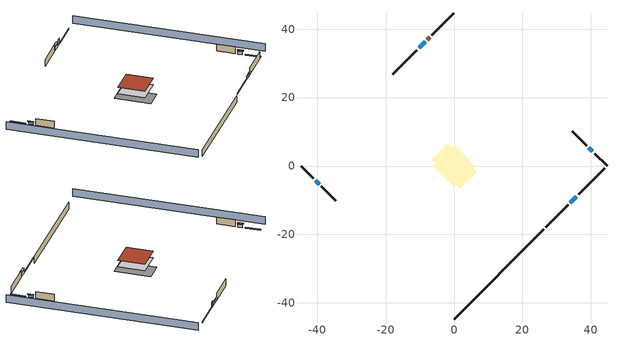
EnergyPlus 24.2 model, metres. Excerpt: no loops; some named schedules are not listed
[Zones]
conditioned space
 floor adiabatic (AdiabaticFloorConstruction): -6.28,0 0,6.28 6.28,0 0,-6.28 z0.3
 floor foundation (Slab1 construction): -6.55,1.87 -1.87,6.55 6.55,-1.87 1.87,-6.55 z-2.13
 wall outside (RimJoist1 construction): 26.86,-17.86 33.35,-11.37 z0.3:0.61
 wall outside (RimJoist2 construction): -44.72,0 -41.12,-3.6 z0.3:0.61
 wall outside (RimJoist3 construction): 0,44.72 -6.49,38.23 z0.3:0.61
 wall outside (RimJoist4 construction): 44.72,0 41.12,3.6 z0.3:0.61
 wall outside (AdiabaticWallConstruction 1): -7.14,37.58 -7.79,36.93 z0.3:2.34
 wall outside (AdiabaticWallConstruction): 34.01,-10.71 35.74,-8.98 / -8.45,36.27 -10.18,34.54 z0.3:1.37; -40.47,-4.26 -39.41,-5.31 / 40.47,4.26 39.41,5.31 z0.3:1.28
 wall outside (Wall1 construction): 36.4,-8.32 44.06,-0.66 z0.3:2.74
 wall outside (Wall2 construction): -38.76,-5.96 -34.5,-10.22 z0.3:2.74
 wall outside (Wall3 construction): -10.83,33.89 -17.96,26.76 z0.3:2.74
 wall outside (Wall4 construction): 38.76,5.96 34.5,10.22 z0.3:2.74
 wall foundation (FoundationWall1 construction): 0,-44.72 26.21,-18.51 z-2.13:0.3
 window (WindowConstruction): 34.01,-10.71 35.74,-8.98 z0.3:1.37
 window (WindowConstruction 1): -40.46,-4.26 -39.41,-5.31 z0.3:1.28
 window (WindowConstruction 2): -8.45,36.27 -10.18,34.54 z0.3:1.37
 window (WindowConstruction 3): 40.46,4.26 39.41,5.31 z0.3:1.28
 door (Door): -7.14,37.58 -7.79,36.93 z0.3:2.34
 ceiling adiabatic (AdiabaticFloorConstruction): 0,-6.28 6.28,0 0,6.28 -6.28,0 z0.3
 roof outside (Roof1 construction): 0,6.28 -6.28,0 0,-6.28 6.28,0 z2.74
shading: -47.95,-3.23 -3.23,-47.95 / 47.95,3.23 3.23,47.95 z0:2.74; 35.96,-8.77 33.79,-10.93 34.22,-11.36 36.39,-9.2 z1.68; -39.2,-5.52 -40.68,-4.04 -41.11,-4.47 -39.63,-5.95 z1.58; -10.39,34.33 -8.23,36.49 -8.66,36.92 -10.82,34.76 z1.68; 39.2,5.52 40.68,4.04 41.11,4.47 39.63,5.95 z1.58
[Building]
Building 1: Terrain=Suburbs
[Site:Location]
Portland Intl Arpt_OR: Latitude {deg}=45.59; Longitude {deg}=-122.6; Time Zone {hr}=-8; Elevation {m}=33; Keep Site Location Information=Yes
[Site:GroundTemperature:Shallow]
10.2558, 8.96328, 8.85977, 9.47314, 11.9355, 14.3863, 16.5111, 17.8571, 17.9714, 16.8767, 14.8061, 12.4304
[Site:WaterMainsTemperature]
Calculation Method=Schedule; Temperature Schedule=mains temperature schedule
[Material] Roughness=Rough; Thermal Absorptance=0.9
Name | Thickness {m} | Conductivity {W/m-K} | Density {kg/m3} | Specific Heat {J/kg-K} | Solar Absorptance | Visible Absorptance
asphalt or fiberglass shingles | 0.00635 | 0.162714 | 1121.4 | 1465.45 | 0.85 | 0.85
composite shingle siding | 0.00635 | 0.162714 | 1121.4 | 1465.45 | 0.7 | 0.7
concrete 4.0 in. | 0.1016 | 1.803125 | 2242.8 | 837.4 | 0.7 | 0.7
concrete 8.0 in. | 0.2032 | 1.803125 | 2242.8 | 837.4 | 0.7 | 0.7
door material | 0.04445 | 0.0612267 | 512.64 | 1214.23 | 0.7 | 0.7
floor covering | 0.0127 | 0.0450781 | 54.468 | 1339.84 | 0.9 | 0.9
floor covering 1 | 0.0127 | 0.0433444 | 54.468 | 1339.84 | 0.6 | 0.6
floor rigid ins; wall rigid ins | 0.512978 | 0.029427 | 32.04 | 1214.23 | 0.7 | 0.7
floor stud and cavity | 0.1397 | 1.75129 | 37.0049 | 1207.88 | 0.7 | 0.7
furniture material conditioned space 1 | 0.1524 | 0.115458 | 640.8 | 1214.23 | 0.6 | 0.6
gypsum board | 0.0127 | 0.160291 | 801 | 837.4 | 0.6 | 0.6
gypsum board 1 | 0.0127 | 0.160291 | 801 | 837.4 | 0.7 | 0.7
osb sheathing 0.5 in. | 0.0127 | 0.115458 | 512.64 | 1214.23 | 0.7 | 0.7
osb sheathing 0.75 in. | 0.01905 | 0.115458 | 512.64 | 1214.23 | 0.7 | 0.7
rim joist stud and cavity | 0.0508 | 0.144151 | 50.32683 | 1063.81 | 0.6 | 0.6
roof rigid ins | 0.103632 | 0.029427 | 32.04 | 1214.23 | 0.7 | 0.7
roof stud and cavity | 0.2032 | 0.0828465 | 78.34581 | 1123.46 | 0.7 | 0.7
wall stud and cavity | 0.1397 | 0.434317 | 139.0536 | 1170.24 | 0.7 | 0.7
wall stud and cavity 1 | 0.0889 | 0.380278 | 52.3479 | 1209.89 | 0.7 | 0.7
wall stud and cavity 2 | 0.0889 | 0.391764 | 83.0341 | 1211.67 | 0.7 | 0.7
wood siding; wood siding 1 | 0.0254 | 0.102417 | 544.68 | 1172.36 | 0.7 | 0.7
[WindowMaterial:SimpleGlazingSystem]
WindowMaterial: U-Factor {W/m2-K}=2.78222; Solar Heat Gain Coefficient=0.56
[Construction]
AdiabaticFloorConstruction: floor stud and cavity, floor rigid ins, osb sheathing 0.75 in., floor covering 1
AdiabaticWallConstruction: wood siding, wall rigid ins, wall stud and cavity 1, gypsum board
AdiabaticWallConstruction 1: wood siding 1, wall rigid ins, wall stud and cavity 1, gypsum board
Door: door material
FoundationWall1 construction: concrete 8.0 in., gypsum board 1
furniture construction conditioned space 1: furniture material conditioned space 1
PartitionWallConstruction: gypsum board, wall stud and cavity 2, gypsum board
RimJoist1 construction; RimJoist2 construction; RimJoist3 construction; RimJoist4 construction: composite shingle siding, rim joist stud and cavity
Roof1 construction: asphalt or fiberglass shingles, roof rigid ins, osb sheathing 0.75 in., roof stud and cavity, gypsum board
Slab1 construction: concrete 4.0 in., floor covering
Wall1 construction; Wall2 construction; Wall3 construction; Wall4 construction: composite shingle siding, osb sheathing 0.5 in., wall stud and cavity, gypsum board
WindowConstruction; WindowConstruction 1; WindowConstruction 2; WindowConstruction 3: WindowMaterial
[Zone]
conditioned space: Multiplier=1; Volume {m3}=384.656; Part of Total Floor Area=Yes
[Space]
conditioned space 1: Zone=conditioned space; Volume {m3}=384.656
[SurfaceProperty:ExposedFoundationPerimeter]
Slab1: Exposed Perimeter Calculation Method=TotalExposedPerimeter; Total Exposed Perimeter {m}=37.06368
[SurfaceProperty:IncidentSolarMultiplier] Incident Solar Multiplier=1; Incident Solar Multiplier Schedule=trans schedule winter=0.85 summer=0.7
Window1; Window2; Window3; Window4
[InternalMass] Zone or ZoneList=conditioned space; Space or SpaceList=conditioned space 1
Name | Construction | Surface Area {m2}
furniture mass conditioned space 1 | furniture construction conditioned space 1 | 63.09974
partition wall mass | PartitionWallConstruction | 157.749
[Lights]
interior lighting: Zone or ZoneList or Space or SpaceList=conditioned space 1; Schedule=lighting_interior; Design Level Calculation Method=LightingLevel; Lighting Level {W}=217.806; Return Air Fraction=0; Fraction Radiant=0.6; Fraction Visible=0.2; Fraction Replaceable=1
[People]
occupants: Zone or ZoneList or Space or SpaceList=conditioned space 1; Number of People Schedule=occupants; Number of People Calculation Method=People; Number of People=3; Fraction Radiant=0.314171; Sensible Heat Fraction=0.56303; Activity Level Schedule=occupants activity schedule; Carbon Dioxide Generation Rate {m3/s-W}=0; Enable ASHRAE 55 Comfort Warnings=No; Mean Radiant Temperature Calculation Type=EnclosureAveraged
[ElectricEquipment] Zone or ZoneList or Space or SpaceList=conditioned space 1; Design Level Calculation Method=EquipmentLevel
Name | Schedule | Design Level {W} | Fraction Latent | Fraction Radiant | Fraction Lost
ceiling fan | ceiling_fan | 18.6347 | 0 | 0.558 | 0
clothes dryer | clothes_dryer | 2256.51 | 0.015 | 0.081 | 0.85
clothes washer | clothes_washer | 146.111 | 0.03 | 0.162 | 0.7
cooking range | cooking_range | 60.9529 | 0.16 | 0.384 | 0.2
dishwasher | dishwasher | 1303.96 | 0.3 | 0.18 | 0.4
freezer | freezer schedule | 194.914 | 0 | 0.6 | 0
fridge | fridge schedule | 54.7945 | 0 | 0.6 | 0
mech vent bath fan 0 | mech vent bath fan 0 schedule | 30 | 0 | 0 | 1
mech vent house fan | mech vent house fan schedule | 0 | 0 | 0 | 1
mech vent house fan cfis | mech vent house fan cfis schedule | 0 | 0 | 0 | 0
mech vent range fan 0 | mech vent range fan 0 schedule | 30 | 0 | 0 | 1
misc permanent spa heater | misc permanent spa heater schedule | 408.008 | 0 | 0 | 1
misc permanent spa pump | misc permanent spa pump schedule | 426.676 | 0 | 0 | 1
misc plug loads | plug_loads_other | 358.675 | 0.021 | 0.558 | 0.049
misc tv | plug_loads_tv | 427.285 | 0 | 0.6 | 0
whole house fan | Always On Discrete | 0 | 0 | 0 | 1
[OtherEquipment] Zone or ZoneList or Space or SpaceList=conditioned space 1; Design Level Calculation Method=EquipmentLevel
Name | Fuel Type | Schedule | Design Level {W} | Fraction Latent | Fraction Radiant | Fraction Lost
clothes dryer 1 | Electricity | clothes_dryer | 0 | 0.015 | 0.081 | 0.85
cooking range 1 | NaturalGas | cooking_range | 1786.35 | 0.16 | 0.384 | 0.2
general water use latent | None | general water use schedule | 62.594 | 1 | 0 | 0
general water use sensible | None | general water use schedule | -61.6891 | 0 | 0.6 | 0
mech vent house fan latent load; water heater lat | None | Always On Discrete | 0 | 1 | 0 | 0
mech vent house fan sensible load; water heater sens | None | Always On Discrete | 0 | 0 | 0 | 0
water heater energy adjustment1 | Electricity | Always On Discrete | 0.01 | 0 | 0 | 1
[ZoneInfiltration:DesignFlowRate] Zone or ZoneList or Space or SpaceList=conditioned space 1; Schedule=Always On Discrete; Design Flow Rate Calculation Method=Flow/Zone; Design Flow Rate {m3/s}=0
infil flow; natural vent flow; whole house fan flow
[WaterUse:Equipment]
dishwasher: Peak Flow Rate {m3/s}=4.8808e-06; Flow Rate Fraction Schedule=hot_water_dishwasher
[Foundation:Kiva]
Foundation Kiva 1: Initial Indoor Air Temperature {C}=23.8889; Wall Height Above Grade {m}=0.3048; Wall Depth Below Slab {m}=0.2032
[Foundation:Kiva:Settings]
Soil Conductivity {W/m-K}=1.9041; Soil Density {kg/m3}=1842.3; Soil Specific Heat {J/kg-K}=418.7; Ground Solar Absorptivity=0.9; Ground Thermal Absorptivity=0.9; Ground Surface Roughness {m}=0.03; Far-Field Width {m}=40; Deep-Ground Boundary Condition=ZeroFlux; Deep-Ground Depth {m}=40; Minimum Cell Dimension {m}=0.2; Maximum Cell Growth Coefficient=3; Simulation Timestep=Timestep
[Exterior:Lights]
exterior lighting: Schedule=exterior lighting schedule; Design Level {W}=7.09205
[EnergyManagementSystem:GlobalVariable]
infil_program_Qfan
infil_program_Qinf
natural_vent_program_Qnv
natural_vent_program_Qwhf
[EnergyManagementSystem:Sensor]
Name | Output:Variable or Output:Meter Index Key | Output:Variable or Output:Meter
airflow_gain | infil flow | Infiltration Sensible Heat Gain Energy
airflow_gain_1 | natural vent flow | Infiltration Sensible Heat Gain Energy
airflow_gain_2 | whole house fan flow | Infiltration Sensible Heat Gain Energy
airflow_loss | infil flow | Infiltration Sensible Heat Loss Energy
airflow_loss_1 | natural vent flow | Infiltration Sensible Heat Loss Energy
airflow_loss_2 | whole house fan flow | Infiltration Sensible Heat Loss Energy
clg_load_cond |  | Cooling:EnergyTransfer:Zone:CONDITIONED SPACE
clg_sp_s; clg_sp_s_1 | cooling setpoint | Schedule Value
clothes_dryer_exhaust_0_sch_s | clothes_dryer | Schedule Value
cool_season | cooling season schedule | Schedule Value
htg_load_cond |  | Heating:EnergyTransfer:Zone:CONDITIONED SPACE
htg_sp_s; htg_sp_s_1 | heating setpoint | Schedule Value
ig_ee_conv | ceiling fan | Electric Equipment Convective Heating Energy
ig_ee_conv_1 | clothes dryer | Electric Equipment Convective Heating Energy
ig_ee_conv_10 | misc tv | Electric Equipment Convective Heating Energy
ig_ee_conv_11 | whole house fan | Electric Equipment Convective Heating Energy
ig_ee_conv_3 | cooking range | Electric Equipment Convective Heating Energy
ig_ee_conv_4 | dishwasher | Electric Equipment Convective Heating Energy
ig_ee_conv_5 | freezer | Electric Equipment Convective Heating Energy
ig_ee_conv_6 | fridge | Electric Equipment Convective Heating Energy
ig_ee_conv_7 | misc permanent spa heater | Electric Equipment Convective Heating Energy
ig_ee_conv_8 | misc permanent spa pump | Electric Equipment Convective Heating Energy
ig_ee_conv_9 | misc plug loads | Electric Equipment Convective Heating Energy
ig_ee_rad | ceiling fan | Electric Equipment Radiant Heating Energy
ig_ee_rad_1 | clothes dryer | Electric Equipment Radiant Heating Energy
ig_ee_rad_10 | misc tv | Electric Equipment Radiant Heating Energy
ig_ee_rad_11 | whole house fan | Electric Equipment Radiant Heating Energy
ig_ee_rad_3 | cooking range | Electric Equipment Radiant Heating Energy
ig_ee_rad_4 | dishwasher | Electric Equipment Radiant Heating Energy
ig_ee_rad_5 | freezer | Electric Equipment Radiant Heating Energy
ig_ee_rad_6 | fridge | Electric Equipment Radiant Heating Energy
ig_ee_rad_7 | misc permanent spa heater | Electric Equipment Radiant Heating Energy
ig_ee_rad_8 | misc permanent spa pump | Electric Equipment Radiant Heating Energy
ig_ee_rad_9 | misc plug loads | Electric Equipment Radiant Heating Energy
ig_lgt_conv | interior lighting | Lights Convective Heating Energy
ig_lgt_rad | interior lighting | Lights Radiant Heating Energy
ig_lgt_vis | interior lighting | Lights Visible Radiation Heating Energy
ig_oe_conv | clothes dryer 1 | Other Equipment Convective Heating Energy
ig_oe_conv_1 | cooking range 1 | Other Equipment Convective Heating Energy
ig_oe_conv_2 | general water use latent | Other Equipment Convective Heating Energy
ig_oe_conv_3 | general water use sensible | Other Equipment Convective Heating Energy
ig_oe_conv_4 | water heater energy adjustment1 | Other Equipment Convective Heating Energy
ig_oe_conv_5 | water heater lat | Other Equipment Convective Heating Energy
ig_oe_conv_6 | water heater sens | Other Equipment Convective Heating Energy
ig_oe_rad | clothes dryer 1 | Other Equipment Radiant Heating Energy
ig_oe_rad_1 | cooking range 1 | Other Equipment Radiant Heating Energy
ig_oe_rad_2 | general water use latent | Other Equipment Radiant Heating Energy
ig_oe_rad_3 | general water use sensible | Other Equipment Radiant Heating Energy
ig_oe_rad_4 | water heater energy adjustment1 | Other Equipment Radiant Heating Energy
ig_oe_rad_5 | water heater lat | Other Equipment Radiant Heating Energy
ig_oe_rad_6 | water heater sens | Other Equipment Radiant Heating Energy
ig_ppl_conv | occupants | People Convective Heating Energy
ig_ppl_rad | occupants | People Radiant Heating Energy
im_conv | furniture mass conditioned space 1 | Surface Inside Face Convection Heat Gain Energy
im_conv_1 | partition wall mass | Surface Inside Face Convection Heat Gain Energy
im_ig | furniture mass conditioned space 1 | Surface Inside Face Internal Gains Radiation Heat Gain Energy
im_ig_1 | partition wall mass | Surface Inside Face Internal Gains Radiation Heat Gain Energy
im_lgt | furniture mass conditioned space 1 | Surface Inside Face Lights Radiation Heat Gain Energy
im_lgt_1 | partition wall mass | Surface Inside Face Lights Radiation Heat Gain Energy
im_sol | furniture mass conditioned space 1 | Surface Inside Face Solar Radiation Heat Gain Energy
im_sol_1 | partition wall mass | Surface Inside Face Solar Radiation Heat Gain Energy
im_surf | furniture mass conditioned space 1 | Surface Inside Face Net Surface Thermal Radiation Heat Gain Energy
im_surf_1 | partition wall mass | Surface Inside Face Net Surface Thermal Radiation Heat Gain Energy
mech_vent_bath_fan_0_sch_s | mech vent bath fan 0 schedule | Schedule Value
mech_vent_range_fan_0_sch_s | mech vent range fan 0 schedule | Schedule Value
mv_conv | mech vent bath fan 0 | Electric Equipment Convective Heating Energy
mv_conv_1 | mech vent house fan | Electric Equipment Convective Heating Energy
mv_conv_2 | mech vent house fan cfis | Electric Equipment Convective Heating Energy
mv_conv_3 | mech vent range fan 0 | Electric Equipment Convective Heating Energy
mv_conv_4 | mech vent house fan latent load | Other Equipment Convective Heating Energy
mv_conv_5 | mech vent house fan sensible load | Other Equipment Convective Heating Energy
mv_rad | mech vent bath fan 0 | Electric Equipment Radiant Heating Energy
mv_rad_1 | mech vent house fan | Electric Equipment Radiant Heating Energy
mv_rad_2 | mech vent house fan cfis | Electric Equipment Radiant Heating Energy
mv_rad_3 | mech vent range fan 0 | Electric Equipment Radiant Heating Energy
mv_rad_4 | mech vent house fan latent load | Other Equipment Radiant Heating Energy
mv_rad_5 | mech vent house fan sensible load | Other Equipment Radiant Heating Energy
natural_vent_s | natural vent schedule | Schedule Value
out_pb_s |  | Site Outdoor Air Barometric Pressure
out_wt_s |  | Site Outdoor Air Humidity Ratio
site_vw_s |  | Site Wind Speed
ss_back_out | Window1 | Surface Window Shortwave from Zone Back Out Window Heat Transfer Rate
ss_back_out_1 | Window2 | Surface Window Shortwave from Zone Back Out Window Heat Transfer Rate
ss_back_out_2 | Window3 | Surface Window Shortwave from Zone Back Out Window Heat Transfer Rate
ss_back_out_3 | Window4 | Surface Window Shortwave from Zone Back Out Window Heat Transfer Rate
ss_conv | Door1 | Surface Inside Face Convection Heat Gain Energy
ss_conv_1 | Window1 | Surface Inside Face Convection Heat Gain Energy
ss_conv_2 | Window2 | Surface Inside Face Convection Heat Gain Energy
ss_conv_3 | Window3 | Surface Inside Face Convection Heat Gain Energy
ss_conv_4 | Window4 | Surface Inside Face Convection Heat Gain Energy
ss_ig | Door1 | Surface Inside Face Internal Gains Radiation Heat Gain Energy
ss_ig_1 | Window1 | Surface Inside Face Internal Gains Radiation Heat Gain Energy
ss_ig_2 | Window2 | Surface Inside Face Internal Gains Radiation Heat Gain Energy
ss_ig_3 | Window3 | Surface Inside Face Internal Gains Radiation Heat Gain Energy
ss_ig_4 | Window4 | Surface Inside Face Internal Gains Radiation Heat Gain Energy
ss_lgt | Door1 | Surface Inside Face Lights Radiation Heat Gain Energy
ss_sol | Door1 | Surface Inside Face Solar Radiation Heat Gain Energy
ss_surf | Door1 | Surface Inside Face Net Surface Thermal Radiation Heat Gain Energy
ss_surf_1 | Window1 | Surface Inside Face Net Surface Thermal Radiation Heat Gain Energy
ss_surf_2 | Window2 | Surface Inside Face Net Surface Thermal Radiation Heat Gain Energy
ss_surf_3 | Window3 | Surface Inside Face Net Surface Thermal Radiation Heat Gain Energy
ss_surf_4 | Window4 | Surface Inside Face Net Surface Thermal Radiation Heat Gain Energy
ss_trans_in | Window1 | Surface Window Transmitted Solar Radiation Rate
ss_trans_in_1 | Window2 | Surface Window Transmitted Solar Radiation Rate
ss_trans_in_2 | Window3 | Surface Window Transmitted Solar Radiation Rate
ss_trans_in_3 | Window4 | Surface Window Transmitted Solar Radiation Rate
ss_trans_out | Window1 | Surface Inside Face Initial Transmitted Diffuse Transmitted Out Window Solar Radiation Rate
ss_trans_out_1 | Window2 | Surface Inside Face Initial Transmitted Diffuse Transmitted Out Window Solar Radiation Rate
ss_trans_out_2 | Window3 | Surface Inside Face Initial Transmitted Diffuse Transmitted Out Window Solar Radiation Rate
ss_trans_out_3 | Window4 | Surface Inside Face Initial Transmitted Diffuse Transmitted Out Window Solar Radiation Rate
s_conv | FoundationWall1 | Surface Inside Face Convection Heat Gain Energy
s_conv_1 | inferred conditioned ceiling | Surface Inside Face Convection Heat Gain Energy
s_conv_10 | Wall2 | Surface Inside Face Convection Heat Gain Energy
s_conv_11 | Wall3 | Surface Inside Face Convection Heat Gain Energy
s_conv_12 | Wall4 | Surface Inside Face Convection Heat Gain Energy
s_conv_2 | inferred conditioned floor | Surface Inside Face Convection Heat Gain Energy
s_conv_3 | RimJoist1 | Surface Inside Face Convection Heat Gain Energy
s_conv_4 | RimJoist2 | Surface Inside Face Convection Heat Gain Energy
s_conv_5 | RimJoist3 | Surface Inside Face Convection Heat Gain Energy
s_conv_6 | RimJoist4 | Surface Inside Face Convection Heat Gain Energy
s_conv_7 | Roof1 | Surface Inside Face Convection Heat Gain Energy
s_conv_8 | Slab1 | Surface Inside Face Convection Heat Gain Energy
s_conv_9 | Wall1 | Surface Inside Face Convection Heat Gain Energy
s_ig | FoundationWall1 | Surface Inside Face Internal Gains Radiation Heat Gain Energy
s_ig_1 | inferred conditioned ceiling | Surface Inside Face Internal Gains Radiation Heat Gain Energy
s_ig_10 | Wall2 | Surface Inside Face Internal Gains Radiation Heat Gain Energy
s_ig_11 | Wall3 | Surface Inside Face Internal Gains Radiation Heat Gain Energy
s_ig_12 | Wall4 | Surface Inside Face Internal Gains Radiation Heat Gain Energy
s_ig_2 | inferred conditioned floor | Surface Inside Face Internal Gains Radiation Heat Gain Energy
s_ig_3 | RimJoist1 | Surface Inside Face Internal Gains Radiation Heat Gain Energy
s_ig_4 | RimJoist2 | Surface Inside Face Internal Gains Radiation Heat Gain Energy
s_ig_5 | RimJoist3 | Surface Inside Face Internal Gains Radiation Heat Gain Energy
s_ig_6 | RimJoist4 | Surface Inside Face Internal Gains Radiation Heat Gain Energy
s_ig_7 | Roof1 | Surface Inside Face Internal Gains Radiation Heat Gain Energy
s_ig_8 | Slab1 | Surface Inside Face Internal Gains Radiation Heat Gain Energy
s_ig_9 | Wall1 | Surface Inside Face Internal Gains Radiation Heat Gain Energy
s_lgt | FoundationWall1 | Surface Inside Face Lights Radiation Heat Gain Energy
s_lgt_1 | inferred conditioned ceiling | Surface Inside Face Lights Radiation Heat Gain Energy
s_lgt_10 | Wall2 | Surface Inside Face Lights Radiation Heat Gain Energy
s_lgt_11 | Wall3 | Surface Inside Face Lights Radiation Heat Gain Energy
s_lgt_12 | Wall4 | Surface Inside Face Lights Radiation Heat Gain Energy
s_lgt_2 | inferred conditioned floor | Surface Inside Face Lights Radiation Heat Gain Energy
s_lgt_3 | RimJoist1 | Surface Inside Face Lights Radiation Heat Gain Energy
s_lgt_4 | RimJoist2 | Surface Inside Face Lights Radiation Heat Gain Energy
s_lgt_5 | RimJoist3 | Surface Inside Face Lights Radiation Heat Gain Energy
s_lgt_6 | RimJoist4 | Surface Inside Face Lights Radiation Heat Gain Energy
s_lgt_7 | Roof1 | Surface Inside Face Lights Radiation Heat Gain Energy
s_lgt_8 | Slab1 | Surface Inside Face Lights Radiation Heat Gain Energy
s_lgt_9 | Wall1 | Surface Inside Face Lights Radiation Heat Gain Energy
s_sol | FoundationWall1 | Surface Inside Face Solar Radiation Heat Gain Energy
s_sol_1 | inferred conditioned ceiling | Surface Inside Face Solar Radiation Heat Gain Energy
s_sol_10 | Wall2 | Surface Inside Face Solar Radiation Heat Gain Energy
s_sol_11 | Wall3 | Surface Inside Face Solar Radiation Heat Gain Energy
s_sol_12 | Wall4 | Surface Inside Face Solar Radiation Heat Gain Energy
s_sol_2 | inferred conditioned floor | Surface Inside Face Solar Radiation Heat Gain Energy
s_sol_3 | RimJoist1 | Surface Inside Face Solar Radiation Heat Gain Energy
s_sol_4 | RimJoist2 | Surface Inside Face Solar Radiation Heat Gain Energy
s_sol_5 | RimJoist3 | Surface Inside Face Solar Radiation Heat Gain Energy
s_sol_6 | RimJoist4 | Surface Inside Face Solar Radiation Heat Gain Energy
s_sol_7 | Roof1 | Surface Inside Face Solar Radiation Heat Gain Energy
s_sol_8 | Slab1 | Surface Inside Face Solar Radiation Heat Gain Energy
s_sol_9 | Wall1 | Surface Inside Face Solar Radiation Heat Gain Energy
s_surf | FoundationWall1 | Surface Inside Face Net Surface Thermal Radiation Heat Gain Energy
s_surf_1 | inferred conditioned ceiling | Surface Inside Face Net Surface Thermal Radiation Heat Gain Energy
s_surf_10 | Wall2 | Surface Inside Face Net Surface Thermal Radiation Heat Gain Energy
s_surf_11 | Wall3 | Surface Inside Face Net Surface Thermal Radiation Heat Gain Energy
s_surf_12 | Wall4 | Surface Inside Face Net Surface Thermal Radiation Heat Gain Energy
s_surf_2 | inferred conditioned floor | Surface Inside Face Net Surface Thermal Radiation Heat Gain Energy
s_surf_3 | RimJoist1 | Surface Inside Face Net Surface Thermal Radiation Heat Gain Energy
s_surf_4 | RimJoist2 | Surface Inside Face Net Surface Thermal Radiation Heat Gain Energy
s_surf_5 | RimJoist3 | Surface Inside Face Net Surface Thermal Radiation Heat Gain Energy
s_surf_6 | RimJoist4 | Surface Inside Face Net Surface Thermal Radiation Heat Gain Energy
s_surf_7 | Roof1 | Surface Inside Face Net Surface Thermal Radiation Heat Gain Energy
s_surf_8 | Slab1 | Surface Inside Face Net Surface Thermal Radiation Heat Gain Energy
s_surf_9 | Wall1 | Surface Inside Face Net Surface Thermal Radiation Heat Gain Energy
water_heater_T_set | water heater setpoint | Schedule Value
[EnergyManagementSystem:Actuator]
Name | Actuated Component Unique | Actuated Component Type | Actuated Component Control Type
fridge_schedule_act | fridge schedule | Schedule:Constant | Schedule Value
infil_flow_act | infil flow | Zone Infiltration | Air Exchange Flow Rate
mech_vent_house_fan_cfis_act | mech vent house fan cfis | ElectricEquipment | Electricity Rate
mech_vent_house_fan_latent_load_act | mech vent house fan latent load | OtherEquipment | Power Level
mech_vent_house_fan_sensible_load_act | mech vent house fan sensible load | OtherEquipment | Power Level
natural_vent_flow_act | natural vent flow | Zone Infiltration | Air Exchange Flow Rate
water_heater_HPWHSchedOverride | water heater setpoint | Schedule:Constant | Schedule Value
water_heater_hpwh_ec_adj_act | water heater energy adjustment1 | OtherEquipment | Power Level
water_heater_lat_act | water heater lat | OtherEquipment | Power Level
water_heater_LESchedOverride | water heater BottomElementSetpoint | Schedule:Constant | Schedule Value
water_heater_sens_act | water heater sens | OtherEquipment | Power Level
water_heater_UESchedOverride | water heater TopElementSetpoint | Schedule:Constant | Schedule Value
whole_house_fan_act | whole house fan | ElectricEquipment | Electricity Rate
whole_house_fan_flow_act | whole house fan flow | Zone Infiltration | Air Exchange Flow Rate
